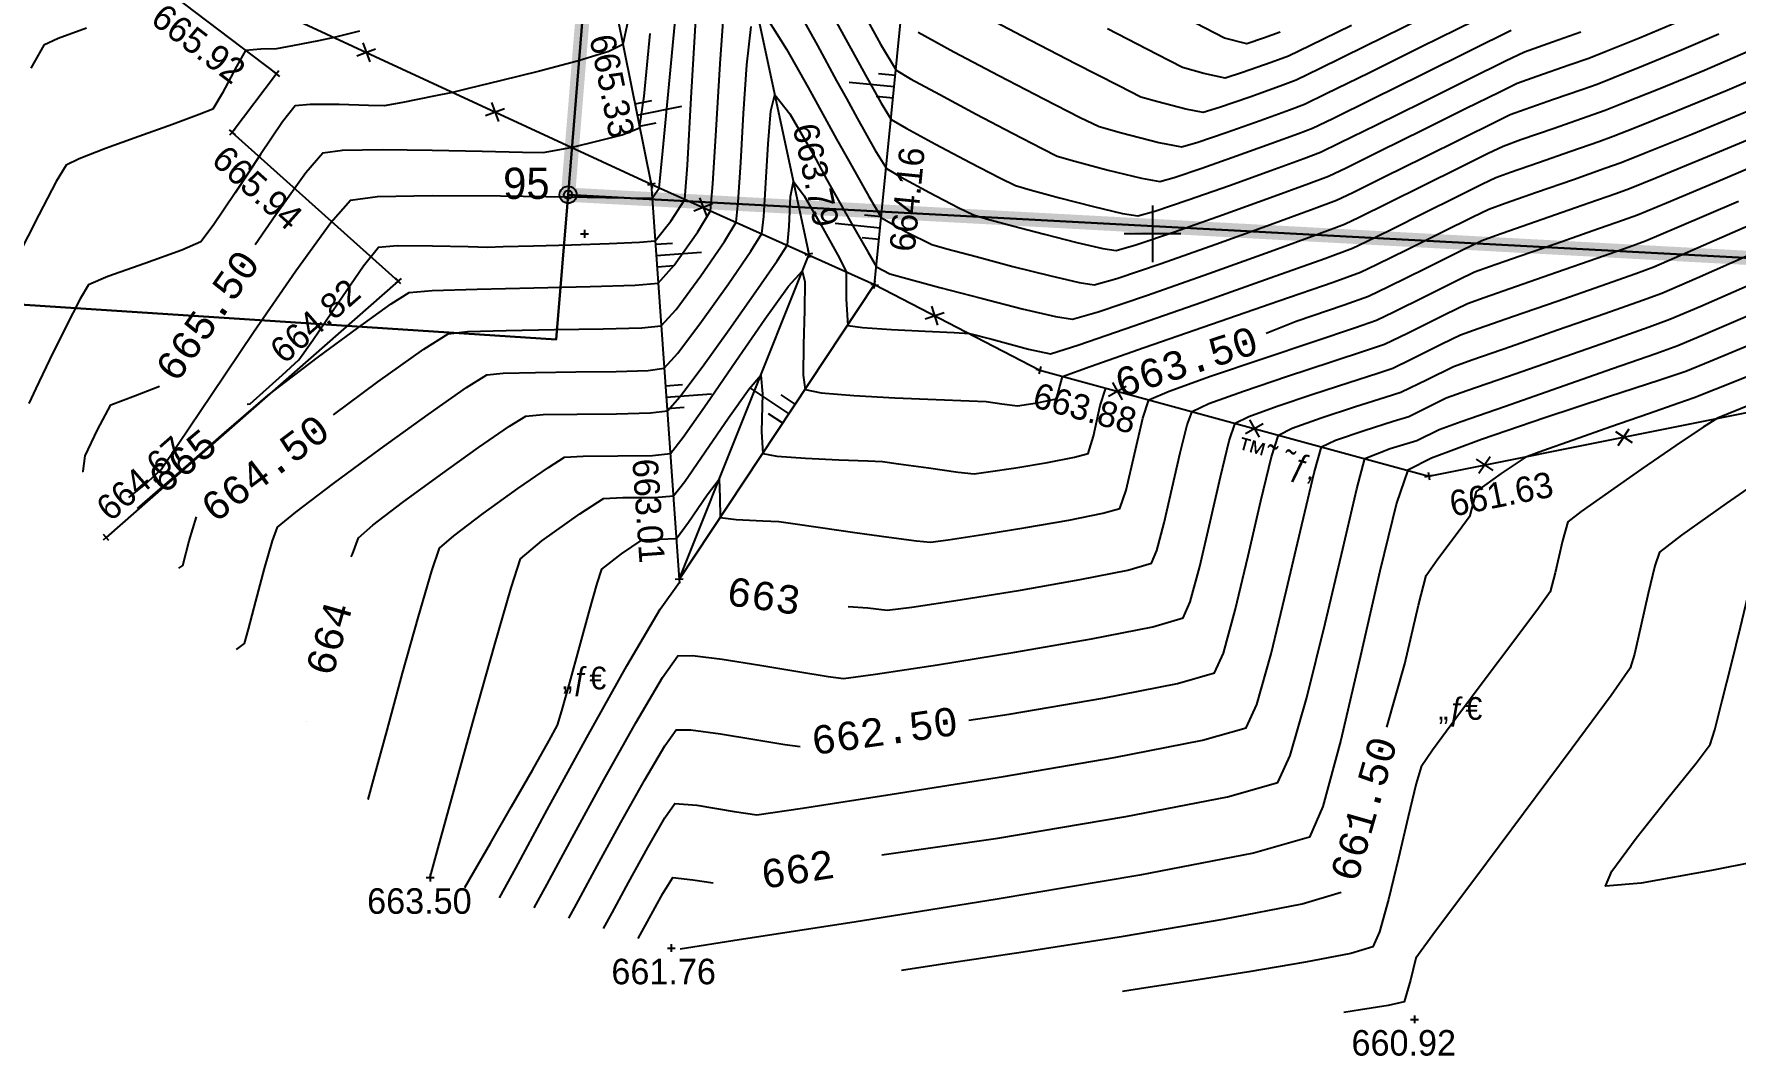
# Model space of a CAD drawing. Header units: millimetres. Extents: x 219878 to 220078, y 635585 to 635737.
# Drawn here: x 219905.31 to 219935.27, y 635635.52 to 635653.52 of the extents above; entities that cross this region are included whole.
import ezdxf
from ezdxf.enums import TextEntityAlignment as Align

# ---------------------------------------------------------------- set-up
doc = ezdxf.new("R2010")
doc.units = ezdxf.units.MM
doc.linetypes.add('HIDDEN', pattern=[9.524999999999999, 6.35, -3.175])
for name, color, linetype in [('1000', 7, 'Continuous'), ('1201', 7, 'Continuous'), ('1502', 7, 'Continuous'), ('1509', 32, 'HIDDEN'), ('1510', 40, 'Continuous'), ('1511', 7, 'Continuous'), ('1602', 240, 'Continuous'), ('1611', 240, 'Continuous'), ('2601', 7, 'Continuous'), ('2603', 7, 'Continuous'), ('2811', 7, 'Continuous'), ('CONTINTERMEDIATE', 8, 'Continuous'), ('CONTPRINCIPAL', 8, 'Continuous'), ('CONTREGULAR', 8, 'Continuous'), ('M1200', 150, 'Continuous')]:
    doc.layers.add(name, color=color, linetype=linetype)
doc.styles.add('HEBTXT', font='hebtxt')
doc.styles.add('MONOTXT', font='monotxt')

# ---------------------------------------------------------------- blocks, each defined once
blk = doc.blocks.new('1502')
for points in [[(-0.274600758071756, 0), (0.274600758071756, 0)], [(0, 0.2746007581008598), (0, -0.2746007581008598)]]:
    blk.add_lwpolyline(points)
at = {"style": 'HEBTXT'}
blk.add_attdef('NAME', text='', height=1.6, dxfattribs=at).set_placement((0, 0.6), align=Align.CENTER)
blk.add_attdef('ELEV', text='', height=1.8, dxfattribs=at).set_placement((0, -0.6), align=Align.TOP_CENTER)
blk = doc.blocks.new('2601')
at = {"style": 'HEBTXT'}
blk.add_attdef('HEIGHT', text='', height=1.6, dxfattribs=at).set_placement((-0.9, 0.6), align=Align.RIGHT)
at = {"style": 'HEBTXT', "flags": 8}
blk.add_attdef('FENCE_TYPE', (0.9, 0.6), '', height=1.6, dxfattribs=at)
blk = doc.blocks.new('2603-X')
for points in [[(-0.5, 0.5), (0.5, -0.5)], [(-0.5, -0.5), (0.5, 0.5)]]:
    blk.add_lwpolyline(points)
blk = doc.blocks.new('1511')
for points in [[(0, 0), (0, 3.2)], [(-0.8, 9.796850830579018e-17), (-0.8, 1.2)], [(0.8, -1.959370166115804e-16), (0.8, 1.2)]]:
    blk.add_lwpolyline(points)
blk = doc.blocks.new('2811')
at = {"style": 'HEBTXT', "flags": 8}
blk.add_attdef('TYPE', text='', height=1.6, dxfattribs=at).set_placement((0, 0.6), align=Align.CENTER)
blk = doc.blocks.new('1611')
for radius in [0.6, 0.3]:
    blk.add_circle((0, 0), radius)
at = {"style": 'HEBTXT'}
blk.add_attdef('NUMBER', text='', height=2.2, dxfattribs=at).set_placement((0, 3.4), align=Align.CENTER)
at = {"style": 'HEBTXT', "flags": 1}
blk.add_attdef('D_NAME', text='', height=1.6, dxfattribs=at).set_placement((0, 1.2), align=Align.CENTER)

msp = doc.modelspace()

# ---------------------------------------------------------------- linework, layer by layer
at = {"layer": '1000'}
msp.add_lwpolyline([(219904.912, 635656.357), (219909.574, 635652.816), (219908.796, 635651.788), (219911.718, 635649.17), (219906.578, 635644.654)], dxfattribs=at)
at = {"layer": '1201'}
for p, q in [((219925, 635650.5), (219925, 635649.5)), ((219925.5, 635650), (219924.5, 635650))]:
    msp.add_line(p, q, dxfattribs=at)
at = {"layer": '1509'}
msp.add_lwpolyline([(219916.666, 635643.916), (219918.954, 635649.644), (219917.174, 635657.938), (219916.699, 635661.713)], dxfattribs=at)
at = {"layer": '1510'}
for points in [[(219908.948, 635671.306), (219914.485, 635670.834), (219918.408, 635667.618), (219922.932, 635664.723), (219928.692, 635660.332), (219932.006, 635655.265), (219927.092, 635654.034), (219921.01, 635658.21), (219916.699, 635661.713), (219914.744, 635657.973), (219916.175, 635650.873), (219916.666, 635643.916)], [(219916.666, 635643.916), (219920.108, 635649.106), (219921.01, 635658.21)]]:
    msp.add_lwpolyline(points, dxfattribs=at)
at = {"layer": '1602'}
for points in [[(219916.7627327874, 635736.7073817095), (219917.0700000003, 635704.7899999991), (219917.0700000003, 635686.7100000009), (219915.6299999999, 635661.9600000009), (219914.71, 635650.6899999995), (219914.5, 635648.1400000006), (219878.3331334337, 635650.5001267244)], [(219953.1799999997, 635648.6300000008), (219914.71, 635650.6899999995), (219915.6299999999, 635661.9600000009), (219955.0499999998, 635659.4299999997)], [(219878.3331334337, 635650.5001267244), (219914.5, 635648.1400000006), (219914.71, 635650.6899999995), (219953.1799999997, 635648.6300000008)]]:
    msp.add_lwpolyline(points, dxfattribs=at)
at = {"layer": '2601'}
msp.add_lwpolyline([(219897.57, 635659.863), (219904.912, 635656.357), (219909.588, 635653.922), (219916.175, 635650.873), (219920.108, 635649.106), (219923.017, 635647.601), (219929.864, 635645.736), (219941.642, 635648.091)], dxfattribs=at)
at = {"layer": 'CONTINTERMEDIATE'}
for points in [[(219918.213051, 635653.7907100001), (219918.553391, 635653.25473), (219918.939514, 635652.578735), (219919.268715, 635651.978088), (219919.438293, 635651.668152), (219919.651047, 635651.286652), (219920.002632, 635650.6586), (219920.226486, 635650.285339), (219920.662918, 635650.038757), (219921.113571, 635649.814301), (219921.376808, 635649.7395939999), (219921.894623, 635649.5989069999), (219922.540054, 635649.428558), (219923.186142, 635649.264923), (219923.705933, 635649.144379), (219923.972488, 635649.1032100001), (219924.373291, 635649.217255), (219925.150131, 635649.479279), (219926.114143, 635649.818695), (219927.076431, 635650.164886), (219927.848114, 635650.4472350001), (219928.240303, 635650.595093), (219928.525299, 635650.730011), (219929.080093, 635651.0029300001), (219929.769661, 635651.345123), (219930.459, 635651.687836), (219931.013107, 635651.962372), (219931.296967, 635652.099976), (219931.563606, 635652.196899), (219932.061409, 635652.3703), (219932.559418, 635652.543213), (219932.826675, 635652.638672), (219933.102425, 635652.748627), (219933.643501, 635652.965485), (219934.312218, 635653.240631), (219934.970924, 635653.525482)], [(219909.203125, 635649.8125), (219909.567329, 635650.340912), (219910.094704, 635651.079254), (219910.391891, 635651.426056), (219910.737846, 635651.472656), (219911.437943, 635651.485626), (219912.316673, 635651.476471), (219913.19854, 635651.456573), (219913.908043, 635651.437378), (219914.269699, 635651.430389), (219914.755798, 635651.5242), (219915.101654, 635651.604279), (219915.662964, 635651.7464899999), (219915.969681, 635651.866577), (219916.047173, 635652.425232), (219916.157333, 635653.527985)], [(219910.578125, 635646.8125), (219911.359688, 635647.397156), (219912.170845, 635647.971313), (219912.597198, 635648.241821), (219912.939484, 635648.278931), (219913.621552, 635648.3002010001), (219914.473579, 635648.313385), (219915.325768, 635648.326172), (219916.008308, 635648.3462520001), (219916.351402, 635648.381409), (219916.610405, 635648.66925), (219917.046921, 635649.260529), (219917.46524, 635649.868561), (219917.669655, 635650.206848), (219917.70726, 635650.558441), (219917.74968, 635651.2544859999), (219917.799614, 635652.119446), (219917.859718, 635652.977661), (219917.932686, 635653.6534729999)], [(219920.8759, 635653.549744), (219921.50312, 635653.204712), (219922.29319, 635652.787842), (219923.087814, 635652.377533), (219923.728729, 635652.052277), (219924.05764, 635651.890533), (219924.452713, 635651.7767640001), (219925.10994, 635651.610168), (219925.510445, 635651.530762), (219925.780426, 635651.60965), (219926.297592, 635651.785706), (219926.896179, 635651.997772), (219927.410416, 635652.1847229999), (219927.674545, 635652.2854), (219928.057968, 635652.469696), (219928.806358, 635652.837555), (219929.737083, 635653.297577), (219930.667496, 635653.75827)], [(219927, 635648.25), (219927.53167, 635648.465546), (219928.374672, 635648.75238), (219928.803299, 635648.902588), (219929.153755, 635649.070862), (219929.800575, 635649.3924560001), (219930.44722, 635649.714478), (219930.797134, 635649.884033), (219931.036736, 635649.971191), (219931.508438, 635650.1365050001), (219932.096191, 635650.340881), (219932.683937, 635650.545288), (219933.155609, 635650.710663), (219933.395164, 635650.797882), (219933.859894, 635650.9868470001), (219934.77076, 635651.359863), (219935.898727, 635651.8319090001)], [(219921.765625, 635641.4375), (219922.473167, 635641.539734), (219924.126038, 635641.8254699999), (219925.44252, 635642.084076), (219926.092667, 635642.270233), (219926.248871, 635642.618439), (219926.456017, 635643.372467), (219926.685196, 635644.332825), (219926.907516, 635645.3001100001), (219927.094055, 635646.074921), (219927.215912, 635646.4577939999), (219927.458519, 635646.579315), (219927.969353, 635646.761353), (219928.574188, 635646.957855), (219929.098824, 635647.1228029999), (219929.369041, 635647.210205), (219929.833076, 635647.438354), (219930.29731, 635647.666016), (219930.636597, 635647.7867739999), (219931.302979, 635648.019775), (219932.132805, 635648.3091739999), (219932.962418, 635648.599091), (219933.628166, 635648.83371), (219933.9664, 635648.957184), (219934.589272, 635649.228546), (219935.806999, 635649.767761)], [(219912.281357, 635638.6693729999), (219912.424995, 635639.190186), (219912.705589, 635640.211334), (219913.056984, 635641.481812), (219913.41301, 635642.75058), (219913.707481, 635643.766632), (219913.874245, 635644.2789609999), (219914.249825, 635644.592712), (219914.916138, 635645.069672), (219915.332535, 635645.3410949999), (219915.671646, 635645.35556), (219916.23407, 635645.359375), (219916.565628, 635645.3868409999), (219916.763275, 635645.642273), (219917.120934, 635646.160431), (219917.533569, 635646.76355), (219917.896141, 635647.273804), (219918.103592, 635647.5133359999), (219918.132454, 635647.184235), (219918.113091, 635646.521545), (219918.136528, 635646.130554), (219918.386879, 635646.085999), (219918.889191, 635646.050049), (219919.477524, 635646.02243), (219919.985931, 635646.002838), (219920.248466, 635645.991028), (219920.530182, 635645.952332), (219921.052994, 635645.877594), (219921.575882, 635645.805603), (219921.857826, 635645.775055), (219922.10817, 635645.806946), (219922.591354, 635645.881104), (219923.150398, 635645.9749149999), (219923.628319, 635646.0656430001), (219923.868134, 635646.130646), (219923.962105, 635646.440338), (219924.079956, 635646.977539), (219924.17572, 635647.284363)], [(219929.125, 635641.3125), (219929.441505, 635642.429871), (219929.68383, 635643.4630430001), (219929.816704, 635643.986725), (219930.020798, 635644.279846), (219930.378746, 635644.752075), (219930.593903, 635645.0401), (219930.701012, 635645.460999), (219931.145256, 635645.782837), (219931.601814, 635646.086884), (219931.871674, 635646.186829), (219932.403725, 635646.374634), (219933.067009, 635646.6060489999), (219933.730591, 635646.836731), (219934.263535, 635647.022339), (219934.534897, 635647.11853), (219934.903687, 635647.263885), (219935.625443, 635647.551483)], [(219906.1534483491, 635645.8238108418), (219906.173515, 635645.8186649999), (219906.206482, 635646.091339), (219906.425705, 635646.547729), (219906.662369, 635646.992065), (219907.09137, 635647.1537779999), (219907.516464, 635647.319214)], [(219907.8577659728, 635644.1136228254), (219907.925674, 635644.161102), (219908.041382, 635644.592926), (219908.167336, 635645.016083)], [(219914.722847, 635637.949646), (219914.892616, 635638.261627), (219915.224052, 635638.874268), (219915.639595, 635639.634338), (219916.061661, 635640.388641), (219916.412666, 635640.983917), (219916.615059, 635641.266998), (219916.873077, 635641.2684020001), (219917.39151, 635641.196625), (219917.998993, 635641.094666), (219918.524162, 635641.0056149999), (219918.795654, 635640.9725340001)], [(219920.580772, 635637.031433), (219921.304123, 635637.143341), (219922.723511, 635637.358948), (219924.486855, 635637.635742), (219926.242096, 635637.9311520001), (219927.637146, 635638.202667), (219928.319946, 635638.407715)]]:
    msp.add_lwpolyline(points, dxfattribs=at)
at = {"layer": 'CONTPRINCIPAL'}
for points in [[(219919.137657, 635654.273193), (219919.563957, 635653.490326), (219919.781586, 635653.094482), (219919.946487, 635652.7945859999), (219920.22007, 635652.302063), (219920.399506, 635652.014893), (219920.661613, 635651.860229), (219921.180435, 635651.578522), (219921.786812, 635651.257935), (219922.311584, 635650.986511), (219922.585587, 635650.852417), (219922.848633, 635650.774384), (219923.361649, 635650.63562), (219923.958725, 635650.482239), (219924.473969, 635650.360321), (219924.741478, 635650.315887), (219925.043571, 635650.401703), (219925.629135, 635650.598938), (219926.355728, 635650.8545840001), (219927.080925, 635651.11557), (219927.6623, 635651.328827), (219927.957428, 635651.441315), (219928.291725, 635651.600616), (219928.943306, 635651.920837), (219929.753395, 635652.321808), (219930.563202, 635652.723389), (219931.213959, 635653.045471), (219931.546883, 635653.2078859999), (219932.043549, 635653.383362), (219932.541046, 635653.556854)], [(219909.0625, 635647), (219909.111618, 635647.007019), (219909.684357, 635647.515137), (219909.971695, 635647.779449), (219910.218132, 635648.127228), (219910.660805, 635648.785248), (219911.108391, 635649.437073), (219911.36956, 635649.766296), (219911.698311, 635649.794006), (219912.323967, 635649.7909850001), (219912.953033, 635649.776184), (219913.292007, 635649.7685550001), (219913.565514, 635649.775116), (219914.101631, 635649.789124), (219914.768822, 635649.808533), (219915.435555, 635649.831421), (219915.970314, 635649.855804), (219916.241554, 635649.8797609999), (219916.522133, 635650.225952), (219916.766121, 635650.605927), (219916.810883, 635651.209656), (219916.878143, 635652.397369), (219916.967659, 635653.870819)], [(219911.038422, 635653.570404), (219910.589607, 635653.4565430001), (219910.313202, 635653.399445), (219909.85643, 635653.3100279999), (219909.578949, 635653.258087), (219909.302132, 635653.251312), (219909.032455, 635653.2297060001), (219908.871452, 635652.9476930001), (219908.61998, 635652.4724430001), (219908.452965, 635652.19812), (219908.217094, 635652.099762), (219907.744278, 635651.927521), (219907.154045, 635651.71701), (219906.565933, 635651.503906), (219906.099457, 635651.323792), (219905.874168, 635651.212311), (219905.698402, 635650.925262), (219905.38987, 635650.336639), (219905.018219, 635649.595032)], [(219928.503296, 635653.672119), (219927.767838, 635653.312897), (219927.391678, 635653.131561), (219927.088226, 635653.018188), (219926.584641, 635652.840485), (219926.276672, 635652.743378), (219925.901291, 635652.8254699999), (219925.529663, 635652.928772), (219925.081802, 635653.157227), (219924.206276, 635653.609802)], [(219910.890625, 635644.3125), (219910.912529, 635644.359619), (219911.020798, 635644.647522), (219911.272453, 635644.868347), (219911.797119, 635645.270447), (219912.461739, 635645.758759), (219913.133263, 635646.238312), (219913.67865, 635646.614197), (219913.964851, 635646.791382), (219914.269913, 635646.816742), (219914.869003, 635646.825531), (219915.564926, 635646.8310550001), (219916.160492, 635646.8465270001), (219916.458511, 635646.885162), (219916.676987, 635647.132782), (219917.070457, 635647.654602), (219917.547867, 635648.316864), (219918.018166, 635648.985687), (219918.390297, 635649.527283), (219918.573204, 635649.8078), (219918.601135, 635650.131958), (219918.628334, 635650.659821), (219918.677574, 635650.9200439999), (219918.863976, 635650.667786), (219919.168655, 635650.153442), (219919.460548, 635649.627075), (219919.608574, 635649.338837), (219919.608093, 635648.851837), (219919.633293, 635648.387939), (219919.891533, 635648.350311), (219920.401703, 635648.315857), (219920.996964, 635648.2860409999), (219921.510483, 635648.2622989999), (219921.775429, 635648.246185), (219922.168335, 635648.143219), (219922.814301, 635647.970276), (219923.206261, 635647.890594), (219923.702873, 635648.047058), (219924.669273, 635648.377991), (219925.869843, 635648.798584), (219927.068977, 635649.223846), (219928.031044, 635649.568909), (219928.520424, 635649.74881), (219928.75621, 635649.859772), (219929.214722, 635650.085388), (219929.7845, 635650.368561), (219930.354111, 635650.652161), (219930.812103, 635650.878998), (219931.047043, 635650.991974), (219931.3004, 635651.0842899999), (219931.793137, 635651.256439), (219932.365715, 635651.455078), (219932.85862, 635651.6268310001), (219933.112297, 635651.718323), (219933.48452, 635651.866699), (219934.214905, 635652.159363), (219935.117592, 635652.530701), (219936.006744, 635652.9151)], [(219919.640625, 635643.4375), (219919.985489, 635643.417053), (219920.32811, 635643.373779), (219920.763687, 635643.42746), (219921.615501, 635643.555481), (219922.673317, 635643.727325), (219923.726898, 635643.912445), (219924.566002, 635644.0803220001), (219924.9804, 635644.2003779999), (219925.077812, 635644.424469), (219925.205032, 635644.909729), (219925.346329, 635645.5266720001), (219925.485947, 635646.145721), (219925.608154, 635646.6373899999), (219925.697197, 635646.872162), (219925.993332, 635647.0106510001), (219926.603844, 635647.232513), (219927.373558, 635647.492889), (219928.147301, 635647.746887), (219928.76989, 635647.949646), (219929.086166, 635648.056366), (219929.48745, 635648.25174), (219930.146027, 635648.580566), (219930.547218, 635648.776123), (219930.836609, 635648.8801569999), (219931.405655, 635649.079102), (219932.114487, 635649.3256229999), (219932.823204, 635649.572449), (219933.39193, 635649.772186), (219933.680779, 635649.877533), (219934.233643, 635650.111816), (219935.315437, 635650.5759279999)], [(219920.234375, 635639.0625), (219922.274689, 635639.356995), (219924.52729, 635639.741364), (219926.321587, 635640.088684), (219927.207672, 635640.340088), (219927.425262, 635640.811951), (219927.718002, 635641.833679), (219928.040733, 635643.136566), (219928.348305, 635644.451935), (219928.595573, 635645.5111390001), (219928.737381, 635646.045563), (219929.181198, 635646.218353), (219929.651909, 635646.363983), (219930.047386, 635646.558044), (219930.436348, 635646.695282), (219931.199394, 635646.962372), (219932.149368, 635647.2946779999), (219933.099113, 635647.627625), (219933.861473, 635647.896545), (219934.249283, 635648.036835), (219934.734032, 635648.2402649999), (219935.681709, 635648.645081)], [(219936.088928, 635645.937775), (219935.101357, 635645.2526550001), (219934.315529, 635644.693329), (219933.927948, 635644.392334), (219933.843796, 635644.1527399999), (219933.724945, 635643.664734), (219933.59655, 635643.092346), (219933.483734, 635642.599731), (219933.411636, 635642.350922), (219933.072983, 635641.8712159999), (219932.389282, 635640.944366), (219931.532242, 635639.794434), (219930.673576, 635638.645538), (219929.984993, 635637.721771), (219929.638191, 635637.247284), (219929.539925, 635636.85791), (219929.432205, 635636.477448), (219929.146133, 635636.4117739999), (219928.661667, 635636.3329159999), (219928.366631, 635636.287781)], [(219913.503471, 635638.309509), (219913.787552, 635638.8321529999), (219914.342155, 635639.858459), (219915.037491, 635641.131775), (219915.743774, 635642.395355), (219916.331207, 635643.392609), (219916.670006, 635643.86676)], [(219910.1030110731, 635641.4148508526), (219910.103516, 635641.415222)], [(219915.944962, 635637.591949), (219916.107162, 635637.891663), (219916.378235, 635638.382507), (219916.557396, 635638.667145), (219916.908371, 635638.627075), (219917.265953, 635638.571289)]]:
    msp.add_lwpolyline(points, dxfattribs=at)
at = {"layer": 'CONTREGULAR'}
for points in [[(219906.978103705, 635645.3602470317), (219907.243126, 635645.568939), (219907.543922, 635645.851379), (219907.848122, 635646.297241), (219908.436897, 635647.177185), (219909.172394, 635648.2691350001), (219909.916771, 635649.350891), (219910.532166, 635650.200256), (219910.880737, 635650.595123), (219911.356949, 635650.656189), (219912.316124, 635650.677216), (219913.518593, 635650.671631), (219914.724724, 635650.6529239999), (219915.694878, 635650.6345520001), (219916.1894, 635650.6299739999), (219916.31572, 635650.804443), (219916.380684, 635651.465027), (219916.503761, 635652.760162), (219916.65593, 635654.37262)], [(219907.1311087616, 635645.1670683245), (219907.400528, 635645.399323), (219908.031776, 635645.947296), (219908.662628, 635646.495728), (219909.169968, 635646.935577), (219909.430649, 635647.157776), (219909.731377, 635647.389526), (219910.316978, 635647.833221), (219911.000488, 635648.341827), (219911.59494, 635648.7684020001), (219911.913353, 635648.965881), (219912.31601, 635649.000885), (219913.111908, 635649.0277399999), (219914.104469, 635649.050323), (219915.097137, 635649.07254), (219915.893326, 635649.0983279999), (219916.296478, 635649.131561), (219916.575706, 635649.4512939999), (219916.992516, 635650.035675), (219917.219261, 635650.405304), (219917.261589, 635650.883118), (219917.316521, 635651.825409), (219917.385658, 635652.995117), (219917.470612, 635654.155151)], [(219918.676147, 635654.076263), (219919.100159, 635653.316742), (219919.438652, 635652.695557), (219919.611313, 635652.381378), (219919.799782, 635652.040619), (219920.111969, 635651.4805300001), (219920.314384, 635651.1512760001), (219920.574989, 635650.995911), (219921.073105, 635650.72757), (219921.575653, 635650.466583), (219921.849579, 635650.3333739999), (219922.079758, 635650.265778), (219922.533707, 635650.141754), (219923.099915, 635649.992737), (219923.666862, 635649.850128), (219924.123062, 635649.74527), (219924.356979, 635649.709595), (219924.708305, 635649.8094479999), (219925.389267, 635650.039062), (219926.234268, 635650.336578), (219927.077705, 635650.640137), (219927.753983, 635650.8879699999), (219928.097488, 635651.018188), (219928.407158, 635651.165253), (219929.010338, 635651.461853), (219929.760147, 635651.833466), (219930.509705, 635652.205688), (219931.112129, 635652.503998), (219931.420547, 635652.6539609999), (219931.765877, 635652.777527), (219932.337761, 635652.974884), (219932.683861, 635653.096649), (219932.986977, 635653.217529), (219933.572754, 635653.45401), (219934.244804, 635653.736694)], [(219919.954605, 635653.8098449999), (219920.211845, 635653.3381350001), (219920.484657, 635652.8807069999), (219920.741333, 635652.7311399999), (219921.25341, 635652.452148), (219921.89418, 635652.11026), (219922.536942, 635651.771881), (219923.054985, 635651.503479), (219923.321617, 635651.3714899999), (219923.634399, 635651.279114), (219924.220406, 635651.123779), (219924.808105, 635650.980011), (219925.125961, 635650.922302), (219925.378555, 635650.993774), (219925.868195, 635651.158325), (219926.475746, 635651.371643), (219927.082077, 635651.5895390001), (219927.568069, 635651.767792), (219927.814606, 635651.862244), (219928.1735, 635652.034088), (219928.873489, 635652.378357), (219929.743874, 635652.809143), (219930.61396, 635653.240601), (219931.313057, 635653.586823)], [(219929.727356, 635653.7864069999), (219928.736313, 635653.297119), (219927.939575, 635652.905487), (219927.531738, 635652.708496), (219927.247269, 635652.6008), (219926.715576, 635652.409546), (219926.182076, 635652.224945), (219925.892174, 635652.137085), (219925.589203, 635652.19693), (219925.09211, 635652.3228760001), (219924.793648, 635652.409698), (219924.405052, 635652.604462), (219923.646545, 635652.99292), (219922.705208, 635653.481384), (219921.768105, 635653.976227)], [(219915.76165, 635653.7463069999), (219915.675819, 635653.3344729999), (219915.428909, 635653.2144470001), (219914.892998, 635653.04895), (219914.208832, 635652.865845), (219913.517128, 635652.6931149999), (219912.958633, 635652.5586550001), (219912.674072, 635652.490417), (219912.345886, 635652.422394), (219911.803627, 635652.316071), (219911.473923, 635652.257019), (219911.196274, 635652.261719), (219910.68087, 635652.2760310001), (219910.169273, 635652.280304), (219909.903038, 635652.254883), (219909.685036, 635651.973267), (219909.295021, 635651.397705), (219908.848404, 635650.7232359999), (219908.460587, 635650.144958), (219908.246971, 635649.857971), (219907.907059, 635649.7141720001), (219907.255562, 635649.481018), (219906.604759, 635649.247101), (219906.266876, 635649.101105), (219906.119629, 635648.8571779999), (219905.86483, 635648.362549), (219905.578476, 635647.781372), (219905.336548, 635647.2778319999), (219905.215027, 635647.016022)], [(219906.2295, 635653.6231689999), (219905.731003, 635653.440796), (219905.478683, 635653.32135), (219905.251488, 635652.919891)], [(219927.248878, 635653.554718), (219926.956352, 635653.447357), (219926.661156, 635653.349701), (219926.265686, 635653.447845), (219925.759193, 635653.71051)], [(219908.8698377137, 635642.6805541915), (219909.013214, 635642.787109), (219909.085503, 635643.04007), (219909.214256, 635643.533508), (219909.365089, 635644.105011), (219909.503616, 635644.592285), (219909.595436, 635644.8328859999), (219909.919624, 635645.101898), (219910.579002, 635645.602966), (219911.409187, 635646.215454), (219912.245834, 635646.818756), (219912.924561, 635647.292328), (219913.281013, 635647.515503), (219913.566353, 635647.545135), (219914.13504, 635647.560059), (219914.845093, 635647.568359), (219915.554527, 635647.577972), (219916.121353, 635647.596954), (219916.403587, 635647.63327), (219916.641754, 635647.897003), (219917.061729, 635648.455017), (219917.534264, 635649.118469), (219917.930122, 635649.698517), (219918.120049, 635650.006256), (219918.155159, 635650.308228), (219918.190422, 635650.9008180001), (219918.230927, 635651.586426), (219918.281761, 635652.1675720001), (219918.348007, 635652.446747), (219918.613396, 635652.114868), (219919.023064, 635651.401367), (219919.268028, 635650.952789), (219919.420578, 635650.684235), (219919.702637, 635650.1848449999), (219919.985733, 635649.686096), (219920.141365, 635649.419525), (219920.377548, 635649.295197), (219920.674362, 635649.2146), (219921.256615, 635649.0575560001), (219921.981834, 635648.865662), (219922.707565, 635648.680542), (219923.291359, 635648.543762), (219923.590752, 635648.496918), (219924.040497, 635648.625061), (219924.912209, 635648.919525), (219925.993973, 635649.300934), (219927.07386, 635649.6897890001), (219927.939964, 635650.006622), (219928.380371, 635650.171967), (219928.640648, 635650.2948609999), (219929.147049, 635650.5441279999), (219929.776398, 635650.856842), (219930.40554, 635651.1700439999), (219930.911346, 635651.420776), (219931.170639, 635651.546021), (219931.484322, 635651.659454), (219932.069695, 635651.863098), (219932.655243, 635652.066315), (219932.969475, 635652.178528), (219933.293602, 635652.307587), (219933.929588, 635652.562103), (219934.715614, 635652.885071), (219935.489853, 635653.219452)], [(219911.1910063633, 635640.0411869467), (219911.191063, 635640.041229), (219911.304825, 635640.452179), (219911.52317, 635641.259125), (219911.796432, 635642.2629699999), (219912.074921, 635643.264557), (219912.308968, 635644.064728), (219912.448891, 635644.464325), (219912.696236, 635644.6845699999), (219913.213913, 635645.075897), (219913.827904, 635645.5171810001), (219914.364174, 635645.8872989999), (219914.648697, 635646.065216), (219914.97435, 635646.085236), (219915.586113, 635646.08905), (219916.194664, 635646.098389), (219916.510689, 635646.134979), (219916.738426, 635646.421509), (219917.152412, 635647.014618), (219917.66082, 635647.758942), (219918.171799, 635648.499084), (219918.593513, 635649.079712), (219918.834114, 635649.345428), (219918.876953, 635649.158875), (219918.874138, 635648.659546), (219918.85511, 635648.0447689999), (219918.849342, 635647.5118409999), (219918.886284, 635647.258118), (219919.167809, 635647.200989), (219919.742218, 635647.15271), (219920.464676, 635647.113312), (219921.190353, 635647.082855), (219921.774422, 635647.06134), (219922.072037, 635647.048798), (219922.348007, 635647.0101010001), (219922.624039, 635646.97467), (219922.970154, 635647.0268550001), (219923.310638, 635647.096771), (219923.417732, 635647.491516), (219923.901093, 635647.667419), (219924.853043, 635648.000244), (219926.039421, 635648.4112239999), (219927.226028, 635648.821625), (219928.178688, 635649.15271), (219928.663223, 635649.325684), (219928.94313, 635649.45871), (219929.480797, 635649.725006), (219930.104263, 635650.0360409999), (219930.641556, 635650.3032229999), (219930.920723, 635650.437988), (219931.206909, 635650.54184), (219931.763214, 635650.736176), (219932.409592, 635650.960602), (219932.965988, 635651.154724), (219933.252357, 635651.258057), (219933.672318, 635651.4259949999), (219934.496155, 635651.757111), (219935.514816, 635652.1770319999)], [(219912.891037, 635638.488342), (219913.043617, 635638.752319), (219913.343048, 635639.269562), (219913.714973, 635639.913849), (219914.085068, 635640.559052), (219914.378983, 635641.07901), (219914.522377, 635641.347565), (219914.600761, 635641.5999149999), (219914.74041, 635642.0993649999), (219914.910858, 635642.722321), (219915.081635, 635643.345154), (219915.222275, 635643.844177), (219915.30233, 635644.095734), (219915.648117, 635644.366913), (219916.016365, 635644.614777), (219916.320541, 635644.623199), (219916.620552, 635644.638733), (219916.828392, 635644.923828), (219917.158546, 635645.404846), (219917.373055, 635645.679138), (219917.38279, 635645.358063), (219917.389526, 635645.0029600001), (219917.667015, 635644.968872), (219918.136475, 635644.945923), (219918.42215, 635644.933136), (219918.669365, 635644.898865), (219919.153633, 635644.829163), (219919.756477, 635644.742889), (219920.359398, 635644.658936), (219920.843933, 635644.596161), (219921.091583, 635644.5733640001), (219921.403496, 635644.611786), (219922.013435, 635644.703674), (219922.770882, 635644.827087), (219923.525299, 635644.960022), (219924.126144, 635645.080505), (219924.42289, 635645.166595), (219924.534805, 635645.484497), (219924.681221, 635646.119598), (219924.826866, 635646.7557979999), (219924.936455, 635647.077057), (219925.294487, 635647.2319029999), (219926.018959, 635647.492065), (219926.928116, 635647.802246), (219927.840195, 635648.107117), (219928.573448, 635648.351318), (219928.946114, 635648.479553), (219929.249214, 635648.625427), (219929.808632, 635648.904358), (219930.367958, 635649.183502), (219930.670799, 635649.330078), (219930.935394, 635649.4257510001), (219931.456024, 635649.60788), (219932.10463, 635649.833313), (219932.753189, 635650.0588989999), (219933.273651, 635650.241425), (219933.537979, 635650.337708), (219934.046799, 635650.548798), (219935.043221, 635650.966156), (219936.278996, 635651.492859)], [(219914.113159, 635638.130676), (219914.34008, 635638.547882), (219914.783104, 635639.367157), (219915.338539, 635640.383575), (219915.902718, 635641.392242), (219916.371941, 635642.188263), (219916.642532, 635642.566742), (219916.899948, 635642.577148), (219917.425987, 635642.513184), (219918.087921, 635642.407776), (219918.753029, 635642.2938229999), (219919.288589, 635642.204285), (219919.561882, 635642.172028), (219920.121117, 635642.246094), (219921.215225, 635642.4124149999), (219922.574074, 635642.632782), (219923.927551, 635642.869049), (219925.005531, 635643.083008), (219925.53791, 635643.23645), (219925.664337, 635643.522614), (219925.830742, 635644.142395), (219926.015213, 635644.931122), (219926.195839, 635645.724152), (219926.350708, 635646.356934), (219926.457924, 635646.664856), (219926.694229, 635646.7837220001), (219927.191788, 635646.966675), (219927.822327, 635647.178467), (219928.457558, 635647.383728), (219928.9692, 635647.547089), (219929.228966, 635647.63327), (219929.55629, 635647.793243), (219930.093483, 635648.062439), (219930.420883, 635648.222198), (219930.735336, 635648.334534), (219931.353325, 635648.550232), (219932.122993, 635648.817871), (219932.892502, 635649.085907), (219933.509987, 635649.302887), (219933.823593, 635649.417328), (219934.420364, 635649.676239), (219935.587311, 635650.190125)], [(219915.335274, 635637.7707819999), (219915.484581, 635638.045776), (219915.77317, 635638.578217), (219916.112343, 635639.1927489999), (219916.413391, 635639.714142), (219916.587601, 635639.967041), (219916.97541, 635639.9390560001), (219917.632187, 635639.828827), (219918.032181, 635639.770752), (219918.837448, 635639.888916), (219920.414917, 635640.131653), (219922.374748, 635640.446747), (219924.327118, 635640.781982), (219925.882202, 635641.085144), (219926.650162, 635641.303986), (219926.836777, 635641.714111), (219927.086098, 635642.60202), (219927.361443, 635643.733643), (219927.626106, 635644.874969), (219927.843407, 635645.7919310001), (219927.976654, 635646.250458), (219928.223495, 635646.369324), (219928.72522, 635646.539948), (219929.236458, 635646.700012), (219929.511856, 635646.787018), (219929.841286, 635646.94986), (219930.170959, 635647.112091), (219930.535339, 635647.241089), (219931.250565, 635647.491089), (219932.141106, 635647.80188), (219933.031425, 635648.1132199999), (219933.745972, 635648.3649899999), (219934.109207, 635648.496979), (219934.651695, 635648.7297970001), (219935.71212, 635649.192963)], [(219935.654053, 635648.0971680001), (219934.819077, 635647.750763), (219934.392075, 635647.576508), (219933.932205, 635647.42337), (219933.027237, 635647.130554), (219931.904121, 635646.761871), (219930.78981, 635646.381104), (219929.911247, 635646.051971), (219929.495377, 635645.838287), (219929.295502, 635645.256012), (219929.00425, 635644.062653), (219928.663475, 635642.567993), (219928.31501, 635641.081787), (219928.00071, 635639.913818), (219927.762428, 635639.373901), (219926.775772, 635639.093872), (219924.776581, 635638.709106), (219922.266457, 635638.283661), (219919.746994, 635637.881653), (219917.719803, 635637.5671689999), (219916.68647, 635637.404327)], [(219935.537918, 635646.99353), (219934.949585, 635646.754333), (219934.697411, 635646.598022), (219934.213036, 635646.274261), (219933.614433, 635645.864105), (219933.019592, 635645.4487300001), (219932.546494, 635645.109253), (219932.313103, 635644.926727), (219932.216232, 635644.5968020001), (219932.089523, 635644.0341800001), (219932.002777, 635643.696533), (219931.796684, 635643.408295), (219931.380257, 635642.851624), (219930.859367, 635642.160309), (219930.339905, 635641.468201), (219929.927757, 635640.909149), (219929.728813, 635640.616974), (219929.643898, 635640.323059), (219929.503456, 635639.73645), (219929.332039, 635639.006226), (219929.154198, 635638.281342), (219928.994484, 635637.710785), (219928.877457, 635637.4435729999), (219928.488785, 635637.326965), (219927.694725, 635637.172516), (219926.695648, 635637.004456), (219925.691956, 635636.8469850001), (219924.884048, 635636.724304), (219924.472321, 635636.6606449999)], [(219939.0002968581, 635637.6782501686), (219938.997681, 635637.679169), (219939.088326, 635637.944519), (219939.311478, 635638.452301), (219939.568401, 635639.030884), (219939.760365, 635639.508667), (219939.788624, 635639.7140810001), (219939.156536, 635639.63916), (219937.919025, 635639.405457), (219936.379246, 635639.094543), (219934.84034, 635638.788025), (219933.605453, 635638.567505), (219932.97773, 635638.514557), (219933.083748, 635638.775879), (219933.513336, 635639.36084), (219934.073914, 635640.064423), (219934.572914, 635640.681641), (219934.817764, 635641.007416), (219934.897354, 635641.266754), (219935.031998, 635641.782776), (219935.192642, 635642.427734), (219935.350227, 635643.073761), (219935.475716, 635643.59314), (219935.540054, 635643.858002)]]:
    msp.add_lwpolyline(points, dxfattribs=at)
at = {"layer": 'M1200', "color": 150, "const_width": 0.25}
msp.add_lwpolyline([(219917.07, 635686.71), (219957.05, 635685.85), (219956.87, 635671.97), (219955.0499999998, 635659.43), (219953.18, 635648.63), (219914.71, 635650.6899999995), (219915.6299999999, 635661.9600000009)], close=True, dxfattribs=at)

# ---------------------------------------------------------------- block references
at = {"layer": '1502'}
ref = msp.add_blockref('1502', (219909.574, 635652.816, 665.925), dxfattribs=dict(at, xscale=0.25, yscale=0.25, zscale=0.25, rotation=322.7816850456512))
ref.add_attrib('ELEV', '665.92', dxfattribs={"layer": '0', "height": 0.45, "rotation": 322.781685044856, "style": 'HEBTXT'}).set_placement((219908.3417372466, 635653.5299684579), align=Align.TOP_CENTER)
ref = msp.add_blockref('1502', (219916.175, 635650.873, 665.329), dxfattribs=dict(at, xscale=0.25, yscale=0.25, zscale=0.25, rotation=281.3952609389889))
ref.add_attrib('ELEV', '665.33', dxfattribs={"layer": '0', "height": 0.45, "rotation": 281.3952609371535, "style": 'HEBTXT'}).set_placement((219915.7062381267, 635652.6494483451), align=Align.TOP_CENTER)
ref = msp.add_blockref('1502', (219908.796, 635651.788, 665.944), dxfattribs=dict(at, xscale=0.25, yscale=0.25, zscale=0.25, rotation=318.1408783452237))
ref.add_attrib('ELEV', '665.94', dxfattribs={"layer": '0', "height": 0.45, "rotation": 318.1408783436033, "style": 'HEBTXT'}).set_placement((219909.3930888545, 635650.9828901851), align=Align.TOP_CENTER)
ref = msp.add_blockref('1502', (219918.954, 635649.644, 663.795), dxfattribs=dict(at, xscale=0.2499999999999999, yscale=0.2499999999999999, zscale=0.2499999999999999, rotation=102.1126832358719))
ref.add_attrib('ELEV', '663.79', dxfattribs={"layer": '0', "height": 0.4499999999999999, "rotation": 282.1126832324167, "style": 'HEBTXT'}).set_placement((219919.2943503168, 635651.0843488654), align=Align.TOP_CENTER)
ref = msp.add_blockref('1502', (219920.108, 635649.106, 664.165), dxfattribs=dict(at, xscale=0.25, yscale=0.25, zscale=0.25, rotation=84.34175338677852))
ref.add_attrib('ELEV', '664.16', dxfattribs={"layer": '0', "height": 0.45, "rotation": 84.34175338669826, "style": 'HEBTXT'}).set_placement((219920.454842294, 635650.6308236026), align=Align.TOP_CENTER)
at = {"layer": '1502', "xscale": 0.25, "yscale": 0.25, "zscale": 0.25}
msp.add_blockref('1502', (219915, 635650), dxfattribs=at)
at = {"layer": '1502'}
ref = msp.add_blockref('1502', (219911.718, 635649.1700000002, 664.822), dxfattribs=dict(at, xscale=0.2499999999999999, yscale=0.2499999999999999, zscale=0.2499999999999999, rotation=221.3025143382629))
ref.add_attrib('ELEV', '664.82', dxfattribs={"layer": '0', "height": 0.45, "rotation": 41.3025143352145, "style": 'HEBTXT'}).set_placement((219910.1074540727, 635648.6374526876), align=Align.TOP_CENTER)
ref = msp.add_blockref('1502', (219923.017, 635647.601, 663.878), dxfattribs=dict(at, xscale=0.25, yscale=0.25, zscale=0.25, rotation=344.7632925366032))
ref.add_attrib('ELEV', '663.88', dxfattribs={"layer": '0', "height": 0.45, "rotation": 344.7632925368848, "style": 'HEBTXT'}).set_placement((219923.8691056498, 635647.1490632418), align=Align.TOP_CENTER)
ref = msp.add_blockref('1502', (219906.578, 635644.6539999999, 664.666), dxfattribs=dict(at, xscale=0.2499999999999999, yscale=0.2499999999999999, zscale=0.2499999999999999, rotation=221.3025143382629))
ref.add_attrib('ELEV', '664.67', dxfattribs={"layer": '0', "height": 0.45, "rotation": 41.3025143352145, "style": 'HEBTXT'}).set_placement((219907.0488283176, 635645.8626371438), align=Align.TOP_CENTER)
ref = msp.add_blockref('1502', (219916.666, 635643.916, 663.009), dxfattribs=dict(at, xscale=0.25, yscale=0.25, zscale=0.25, rotation=274.0370357488512))
ref.add_attrib('ELEV', '663.01', dxfattribs={"layer": '0', "height": 0.45, "rotation": 274.037035751017, "style": 'HEBTXT'}).set_placement((219916.3532036434, 635645.1398109888), align=Align.TOP_CENTER)
ref = msp.add_blockref('1502', (219929.864, 635645.736, 661.625), dxfattribs=dict(at, xscale=0.25, yscale=0.25, zscale=0.25, rotation=11.3071259209427))
ref.add_attrib('ELEV', '661.63', dxfattribs={"layer": '0', "height": 0.45, "rotation": 11.30712592081665, "style": 'HEBTXT'}).set_placement((219931.0953367006, 635645.6407402242), align=Align.TOP_CENTER)
ref = msp.add_blockref('1502', (219912.281, 635638.665, 663.499), dxfattribs=dict(at, xscale=0.25, yscale=0.25, zscale=0.25))
ref.add_attrib('ELEV', '663.50', dxfattribs={"layer": '0', "height": 0.45, "style": 'HEBTXT'}).set_placement((219912.092220864, 635638.4767730974), align=Align.TOP_CENTER)
ref = msp.add_blockref('1502', (219916.528, 635637.424, 661.762), dxfattribs=dict(at, xscale=0.25, yscale=0.25, zscale=0.25))
ref.add_attrib('ELEV', '661.76', dxfattribs={"layer": '0', "height": 0.45, "style": 'HEBTXT'}).set_placement((219916.3927922925, 635637.2357730974), align=Align.TOP_CENTER)
ref = msp.add_blockref('1502', (219929.612, 635636.168, 660.917), dxfattribs=dict(at, xscale=0.25, yscale=0.25, zscale=0.25))
ref.add_attrib('ELEV', '660.92', dxfattribs={"layer": '0', "height": 0.45, "style": 'HEBTXT'}).set_placement((219929.423220864, 635635.9797730973), align=Align.TOP_CENTER)
at = {"layer": '1511', "xscale": 0.25, "yscale": 0.25, "zscale": 0.25}
for p, rotation in [((219920.4530810739, 635652.5889468921, 664.165), 84.34175338677852), ((219915.9294575558, 635652.0912748803, 666.542), 281.395260938989), ((219920.2065945925, 635650.1011276834, 664.165), 84.34175338677852), ((219916.2635103891, 635649.6188925111, 665.329), 274.0370357488512), ((219916.4395135898, 635647.1250956322, 665.329), 274.0370357488512), ((219918.6004415519, 635646.8328366225, 663.009), 56.44772378666495)]:
    msp.add_blockref('1511', p, dxfattribs=dict(at, rotation=rotation))
at = {"layer": '1611'}
ref = msp.add_blockref('1611', (219914.7100000003, 635650.6899999987), dxfattribs=dict(at, xscale=0.25, yscale=0.25, zscale=0.25))
ref.add_attrib('NUMBER', '95', dxfattribs={"layer": '0', "height": 0.55, "style": 'HEBTXT'}).set_placement((219913.9757455276, 635650.6152780158), align=Align.CENTER)
at = {"layer": '2601'}
ref = msp.add_blockref('2601', (219923.4451322554, 635647.490504566), dxfattribs=dict(at, xscale=0.25, yscale=0.25, zscale=0.25, rotation=11.30712592094272))
ref.add_attrib('FENCE_TYPE', '™˜ ˜ƒ‚', (219926.4200588963, 635646.0524049102), dxfattribs={"layer": '0', "height": 0.4000000000000001, "rotation": 344.2776497944088, "style": 'HEBTXT', "flags": 8})
at = {"layer": '2603', "xscale": 0.25, "yscale": 0.25, "zscale": 0.25}
for p, rotation in [((219911.1561328784, 635653.196140406, 666.116), 335.1614578246819), ((219913.4248706605, 635652.14598381, 666.116), 335.1614578246819), ((219917.0895564076, 635650.4685416247, 665.329), 336.1428093948414), ((219921.1632586162, 635648.5600514894, 664.165), 332.6447662692493), ((219924.3801994127, 635647.2296889288, 663.878), 344.7632925366032), ((219926.7923202145, 635646.5726704835, 663.878), 344.7632925366032), ((219933.2960659834, 635646.4222383589, 661.625), 11.30712592094272), ((219930.844590281, 635645.9320681025, 661.625), 11.30712592094272)]:
    msp.add_blockref('2603-X', p, dxfattribs=dict(at, rotation=rotation))
at = {"layer": '2811', "xscale": 0.2500000000000001, "yscale": 0.2500000000000001, "zscale": 0.2500000000000001}
for p in [(219914.9955699275, 635641.8281106898), (219930.4187737323, 635641.292657456)]:
    msp.add_blockref('2811', p, dxfattribs=at).add_auto_attribs({'TYPE': '„ƒ€'})

# ---------------------------------------------------------------- texts
at = {"layer": 'CONTINTERMEDIATE', "style": 'MONOTXT'}
for s, rotation, p in [('665.50', 55, (219908.359375, 635648.5625, 665.5)), ('663.50', 18, (219925.59375, 635647.75, 663.5)), ('664.50', 37, (219909.375, 635645.875, 664.5)), ('662.50', 8, (219920.28125, 635641.25, 662.5)), ('661.50', 74, (219928.71875, 635639.875, 661.5))]:
    msp.add_text(s, height=0.5, rotation=rotation, dxfattribs=at).set_placement(p, align=Align.MIDDLE)
at = {"layer": 'CONTPRINCIPAL', "style": 'MONOTXT'}
for s, rotation, p in [('665', 40, (219907.921875, 635646, 665)), ('663', -8, (219918.15625, 635643.625, 663)), ('664', 74, (219910.5, 635642.875, 664)), ('662', 9, (219918.75, 635638.8125, 662))]:
    msp.add_text(s, height=0.5, rotation=rotation, dxfattribs=at).set_placement(p, align=Align.MIDDLE)

doc.saveas('drawing.dxf')
